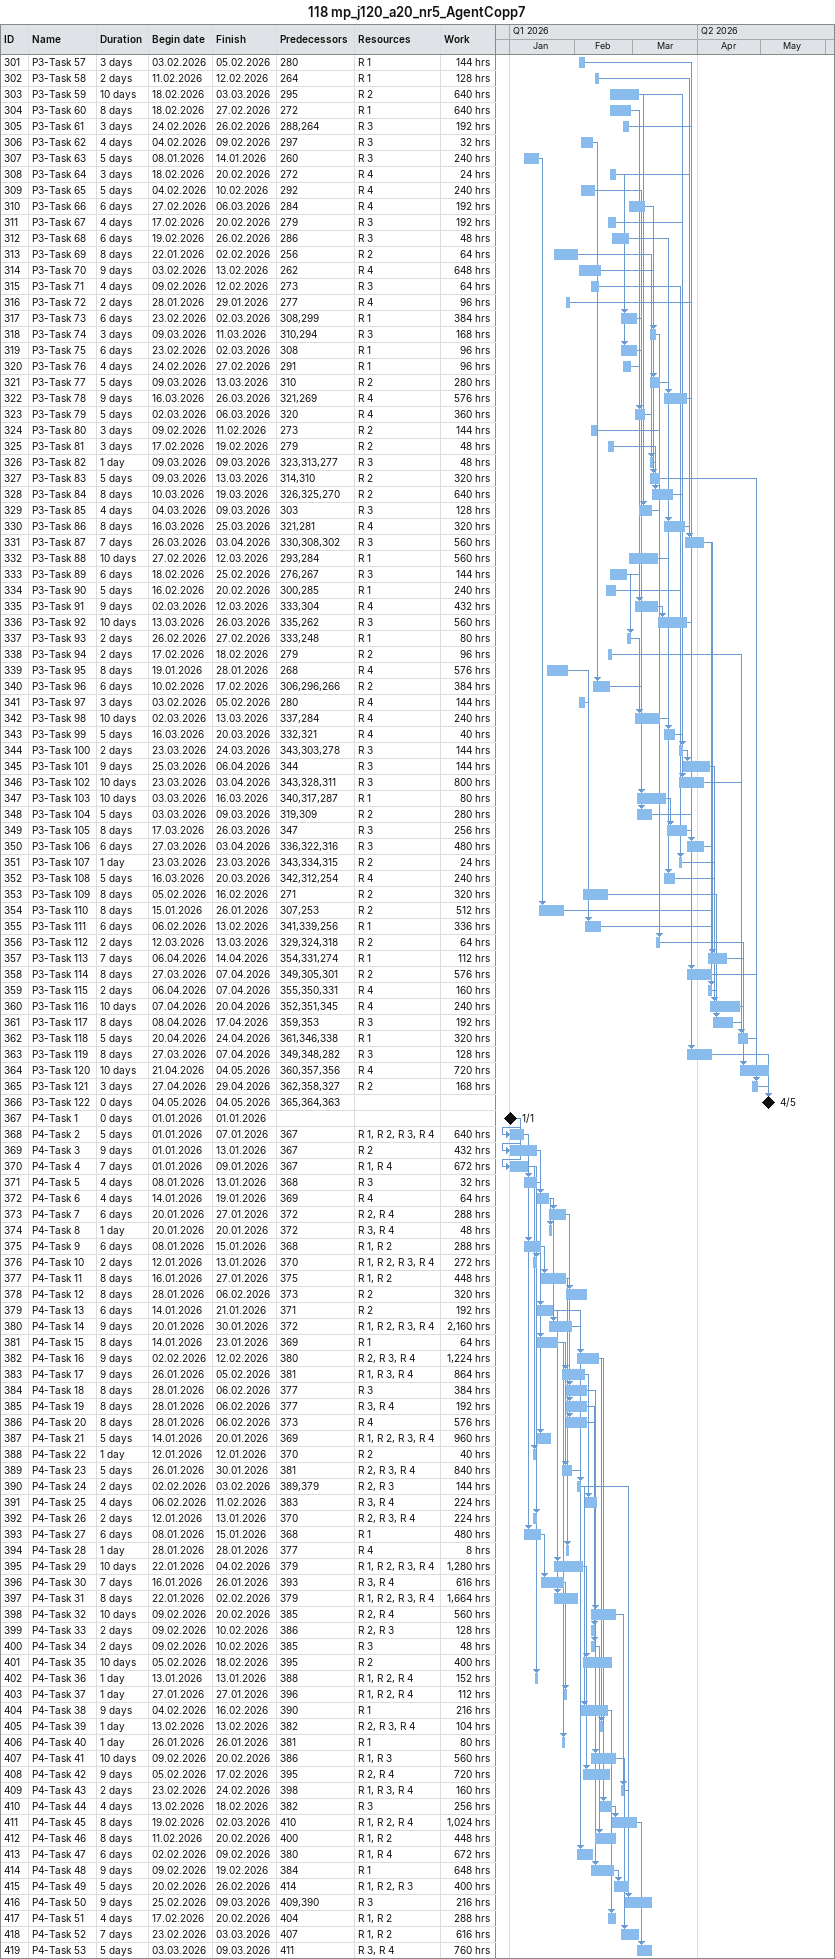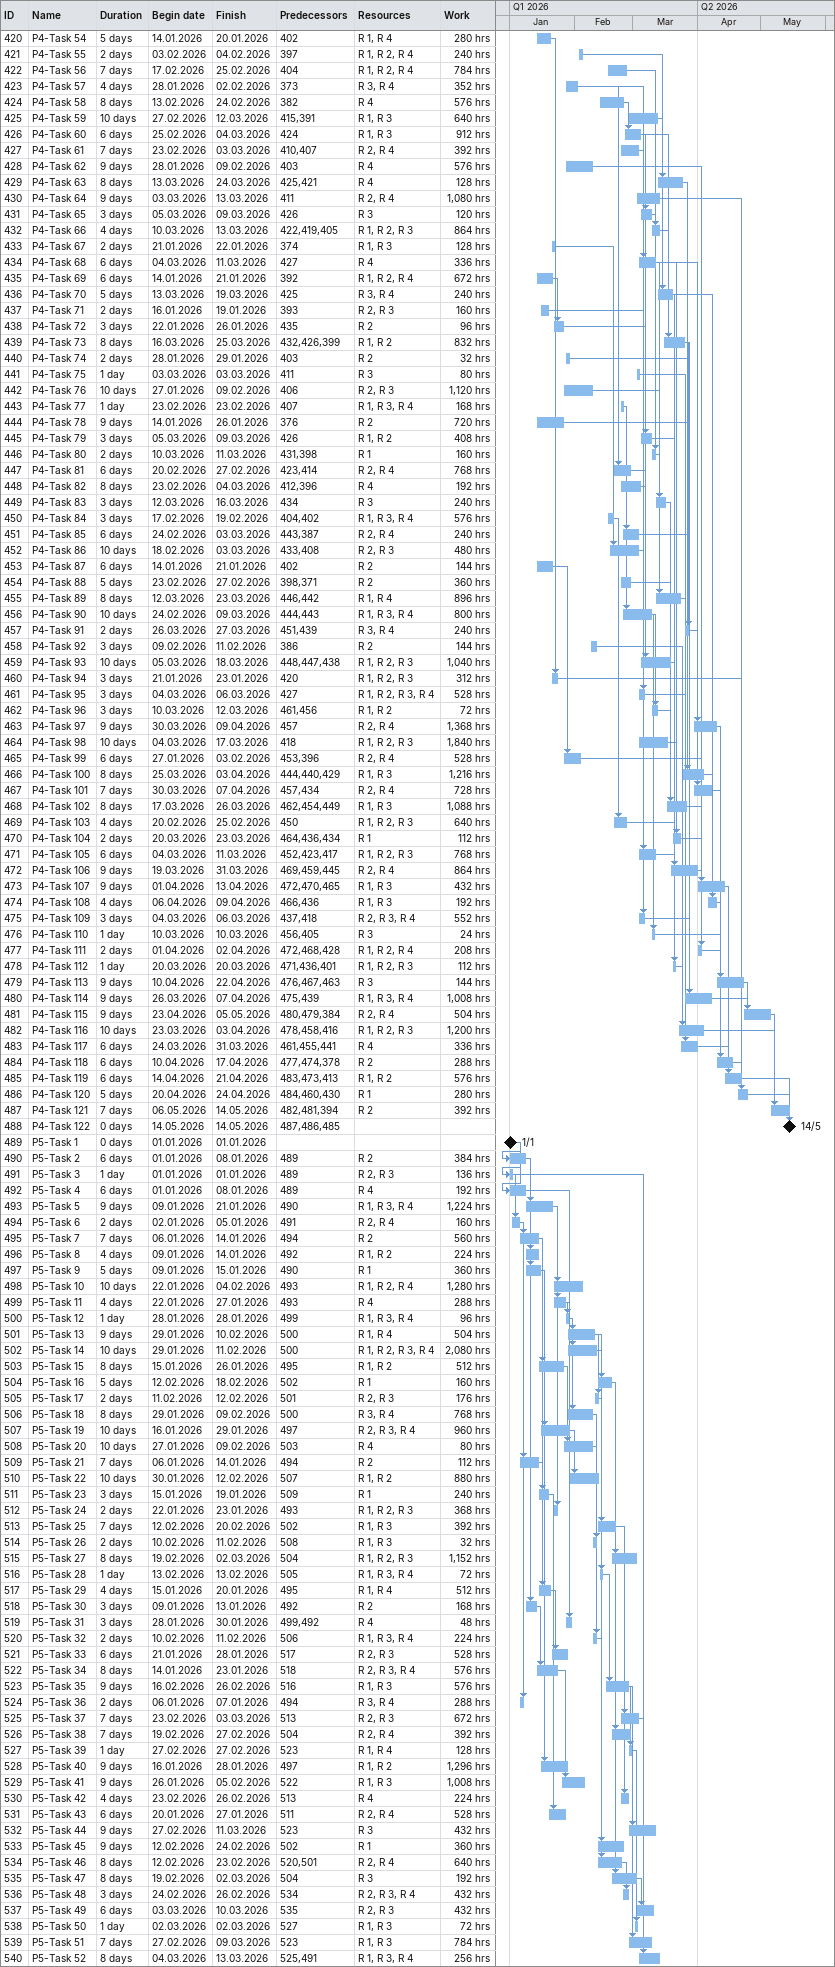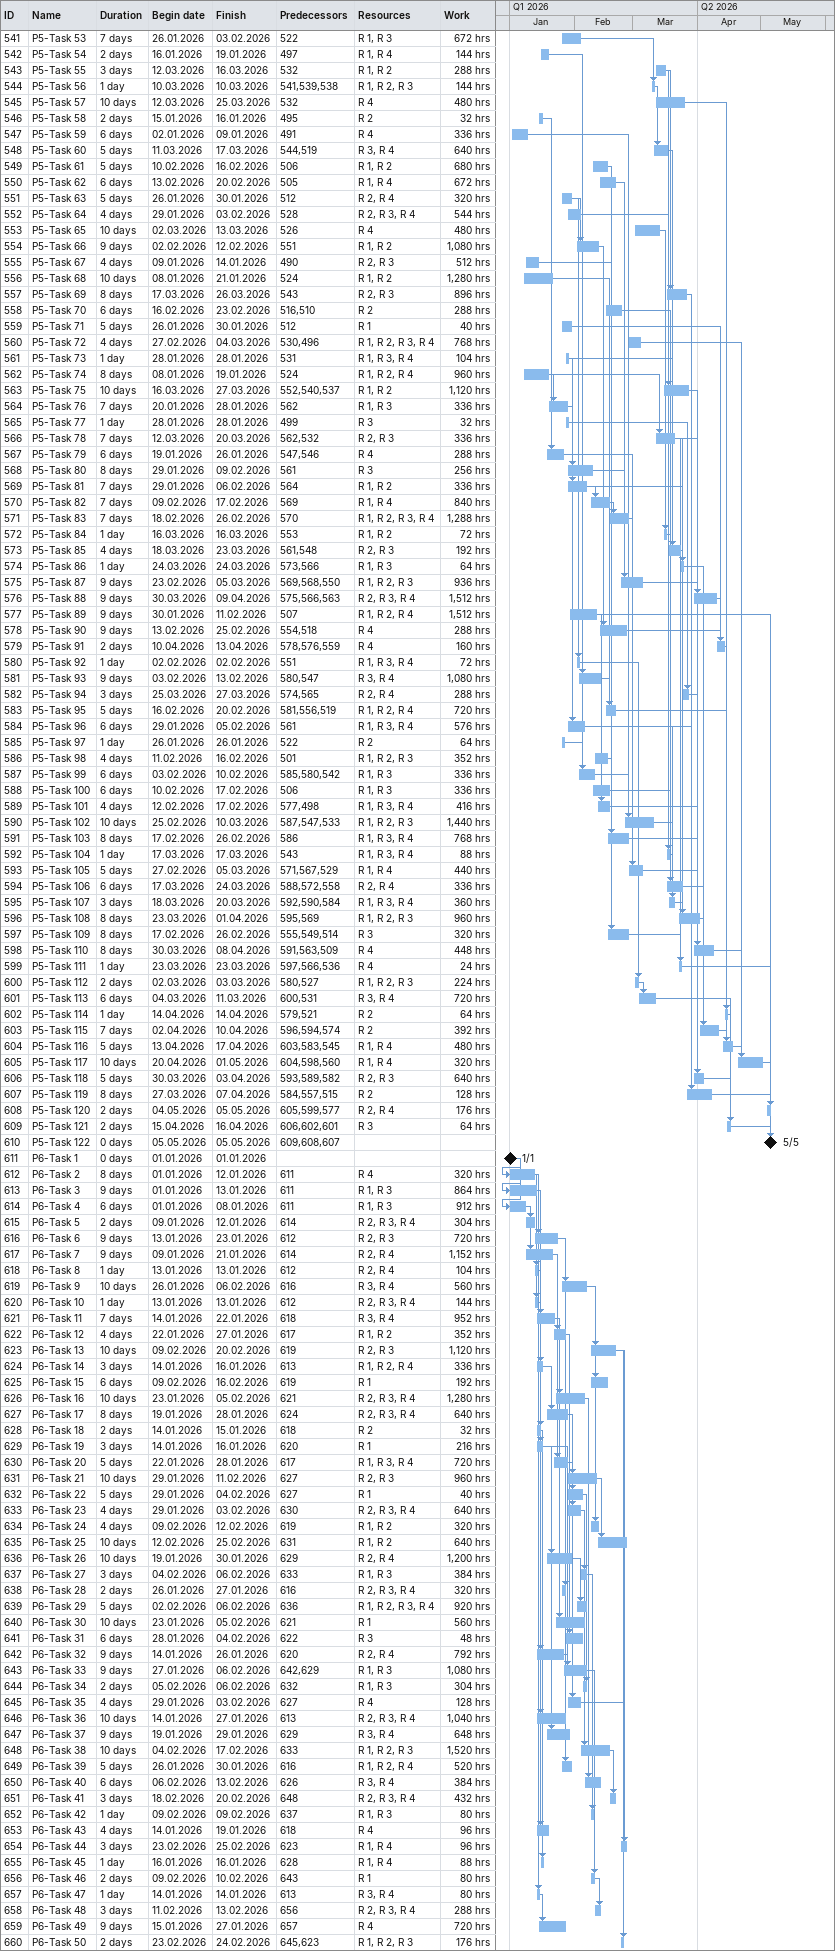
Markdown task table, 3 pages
118 mp_j120_a20_nr5_AgentCopp7

| ID | Task | Duration | Start | Finish | Predecessors | Resources | Work (h) |
|---|---|---|---|---|---|---|---|
| 301 | P3-Task 57 | 3d | 2026-02-03 | 2026-02-05 | 280 | R 1 | 144 |
| 302 | P3-Task 58 | 2d | 2026-02-11 | 2026-02-12 | 264 | R 1 | 128 |
| 303 | P3-Task 59 | 10d | 2026-02-18 | 2026-03-03 | 295 | R 2 | 640 |
| 304 | P3-Task 60 | 8d | 2026-02-18 | 2026-02-27 | 272 | R 1 | 640 |
| 305 | P3-Task 61 | 3d | 2026-02-24 | 2026-02-26 | 288, 264 | R 3 | 192 |
| 306 | P3-Task 62 | 4d | 2026-02-04 | 2026-02-09 | 297 | R 3 | 32 |
| 307 | P3-Task 63 | 5d | 2026-01-08 | 2026-01-14 | 260 | R 3 | 240 |
| 308 | P3-Task 64 | 3d | 2026-02-18 | 2026-02-20 | 272 | R 4 | 24 |
| 309 | P3-Task 65 | 5d | 2026-02-04 | 2026-02-10 | 292 | R 4 | 240 |
| 310 | P3-Task 66 | 6d | 2026-02-27 | 2026-03-06 | 284 | R 4 | 192 |
| 311 | P3-Task 67 | 4d | 2026-02-17 | 2026-02-20 | 279 | R 3 | 192 |
| 312 | P3-Task 68 | 6d | 2026-02-19 | 2026-02-26 | 286 | R 3 | 48 |
| 313 | P3-Task 69 | 8d | 2026-01-22 | 2026-02-02 | 256 | R 2 | 64 |
| 314 | P3-Task 70 | 9d | 2026-02-03 | 2026-02-13 | 262 | R 4 | 648 |
| 315 | P3-Task 71 | 4d | 2026-02-09 | 2026-02-12 | 273 | R 3 | 64 |
| 316 | P3-Task 72 | 2d | 2026-01-28 | 2026-01-29 | 277 | R 4 | 96 |
| 317 | P3-Task 73 | 6d | 2026-02-23 | 2026-03-02 | 308, 299 | R 1 | 384 |
| 318 | P3-Task 74 | 3d | 2026-03-09 | 2026-03-11 | 310, 294 | R 3 | 168 |
| 319 | P3-Task 75 | 6d | 2026-02-23 | 2026-03-02 | 308 | R 1 | 96 |
| 320 | P3-Task 76 | 4d | 2026-02-24 | 2026-02-27 | 291 | R 1 | 96 |
| 321 | P3-Task 77 | 5d | 2026-03-09 | 2026-03-13 | 310 | R 2 | 280 |
| 322 | P3-Task 78 | 9d | 2026-03-16 | 2026-03-26 | 321, 269 | R 4 | 576 |
| 323 | P3-Task 79 | 5d | 2026-03-02 | 2026-03-06 | 320 | R 4 | 360 |
| 324 | P3-Task 80 | 3d | 2026-02-09 | 2026-02-11 | 273 | R 2 | 144 |
| 325 | P3-Task 81 | 3d | 2026-02-17 | 2026-02-19 | 279 | R 2 | 48 |
| 326 | P3-Task 82 | 1d | 2026-03-09 | 2026-03-09 | 323, 313, 277 | R 3 | 48 |
| 327 | P3-Task 83 | 5d | 2026-03-09 | 2026-03-13 | 314, 310 | R 2 | 320 |
| 328 | P3-Task 84 | 8d | 2026-03-10 | 2026-03-19 | 326, 325, 270 | R 2 | 640 |
| 329 | P3-Task 85 | 4d | 2026-03-04 | 2026-03-09 | 303 | R 3 | 128 |
| 330 | P3-Task 86 | 8d | 2026-03-16 | 2026-03-25 | 321, 281 | R 4 | 320 |
| 331 | P3-Task 87 | 7d | 2026-03-26 | 2026-04-03 | 330, 308, 302 | R 3 | 560 |
| 332 | P3-Task 88 | 10d | 2026-02-27 | 2026-03-12 | 293, 284 | R 1 | 560 |
| 333 | P3-Task 89 | 6d | 2026-02-18 | 2026-02-25 | 276, 267 | R 3 | 144 |
| 334 | P3-Task 90 | 5d | 2026-02-16 | 2026-02-20 | 300, 285 | R 1 | 240 |
| 335 | P3-Task 91 | 9d | 2026-03-02 | 2026-03-12 | 333, 304 | R 4 | 432 |
| 336 | P3-Task 92 | 10d | 2026-03-13 | 2026-03-26 | 335, 262 | R 3 | 560 |
| 337 | P3-Task 93 | 2d | 2026-02-26 | 2026-02-27 | 333, 248 | R 1 | 80 |
| 338 | P3-Task 94 | 2d | 2026-02-17 | 2026-02-18 | 279 | R 2 | 96 |
| 339 | P3-Task 95 | 8d | 2026-01-19 | 2026-01-28 | 268 | R 4 | 576 |
| 340 | P3-Task 96 | 6d | 2026-02-10 | 2026-02-17 | 306, 296, 266 | R 2 | 384 |
| 341 | P3-Task 97 | 3d | 2026-02-03 | 2026-02-05 | 280 | R 4 | 144 |
| 342 | P3-Task 98 | 10d | 2026-03-02 | 2026-03-13 | 337, 284 | R 4 | 240 |
| 343 | P3-Task 99 | 5d | 2026-03-16 | 2026-03-20 | 332, 321 | R 4 | 40 |
| 344 | P3-Task 100 | 2d | 2026-03-23 | 2026-03-24 | 343, 303, 278 | R 3 | 144 |
| 345 | P3-Task 101 | 9d | 2026-03-25 | 2026-04-06 | 344 | R 3 | 144 |
| 346 | P3-Task 102 | 10d | 2026-03-23 | 2026-04-03 | 343, 328, 311 | R 3 | 800 |
| 347 | P3-Task 103 | 10d | 2026-03-03 | 2026-03-16 | 340, 317, 287 | R 1 | 80 |
| 348 | P3-Task 104 | 5d | 2026-03-03 | 2026-03-09 | 319, 309 | R 2 | 280 |
| 349 | P3-Task 105 | 8d | 2026-03-17 | 2026-03-26 | 347 | R 3 | 256 |
| 350 | P3-Task 106 | 6d | 2026-03-27 | 2026-04-03 | 336, 322, 316 | R 3 | 480 |
| 351 | P3-Task 107 | 1d | 2026-03-23 | 2026-03-23 | 343, 334, 315 | R 2 | 24 |
| 352 | P3-Task 108 | 5d | 2026-03-16 | 2026-03-20 | 342, 312, 254 | R 4 | 240 |
| 353 | P3-Task 109 | 8d | 2026-02-05 | 2026-02-16 | 271 | R 2 | 320 |
| 354 | P3-Task 110 | 8d | 2026-01-15 | 2026-01-26 | 307, 253 | R 2 | 512 |
| 355 | P3-Task 111 | 6d | 2026-02-06 | 2026-02-13 | 341, 339, 256 | R 1 | 336 |
| 356 | P3-Task 112 | 2d | 2026-03-12 | 2026-03-13 | 329, 324, 318 | R 2 | 64 |
| 357 | P3-Task 113 | 7d | 2026-04-06 | 2026-04-14 | 354, 331, 274 | R 1 | 112 |
| 358 | P3-Task 114 | 8d | 2026-03-27 | 2026-04-07 | 349, 305, 301 | R 2 | 576 |
| 359 | P3-Task 115 | 2d | 2026-04-06 | 2026-04-07 | 355, 350, 331 | R 4 | 160 |
| 360 | P3-Task 116 | 10d | 2026-04-07 | 2026-04-20 | 352, 351, 345 | R 4 | 240 |
| 361 | P3-Task 117 | 8d | 2026-04-08 | 2026-04-17 | 359, 353 | R 3 | 192 |
| 362 | P3-Task 118 | 5d | 2026-04-20 | 2026-04-24 | 361, 346, 338 | R 1 | 320 |
| 363 | P3-Task 119 | 8d | 2026-03-27 | 2026-04-07 | 349, 348, 282 | R 3 | 128 |
| 364 | P3-Task 120 | 10d | 2026-04-21 | 2026-05-04 | 360, 357, 356 | R 4 | 720 |
| 365 | P3-Task 121 | 3d | 2026-04-27 | 2026-04-29 | 362, 358, 327 | R 2 | 168 |
| 366 | P3-Task 122 | 0d | 2026-05-04 | 2026-05-04 | 365, 364, 363 |  |  |
| 367 | P4-Task 1 | 0d | 2026-01-01 | 2026-01-01 |  |  |  |
| 368 | P4-Task 2 | 5d | 2026-01-01 | 2026-01-07 | 367 | R 1, R 2, R 3, R 4 | 640 |
| 369 | P4-Task 3 | 9d | 2026-01-01 | 2026-01-13 | 367 | R 2 | 432 |
| 370 | P4-Task 4 | 7d | 2026-01-01 | 2026-01-09 | 367 | R 1, R 4 | 672 |
| 371 | P4-Task 5 | 4d | 2026-01-08 | 2026-01-13 | 368 | R 3 | 32 |
| 372 | P4-Task 6 | 4d | 2026-01-14 | 2026-01-19 | 369 | R 4 | 64 |
| 373 | P4-Task 7 | 6d | 2026-01-20 | 2026-01-27 | 372 | R 2, R 4 | 288 |
| 374 | P4-Task 8 | 1d | 2026-01-20 | 2026-01-20 | 372 | R 3, R 4 | 48 |
| 375 | P4-Task 9 | 6d | 2026-01-08 | 2026-01-15 | 368 | R 1, R 2 | 288 |
| 376 | P4-Task 10 | 2d | 2026-01-12 | 2026-01-13 | 370 | R 1, R 2, R 3, R 4 | 272 |
| 377 | P4-Task 11 | 8d | 2026-01-16 | 2026-01-27 | 375 | R 1, R 2 | 448 |
| 378 | P4-Task 12 | 8d | 2026-01-28 | 2026-02-06 | 373 | R 2 | 320 |
| 379 | P4-Task 13 | 6d | 2026-01-14 | 2026-01-21 | 371 | R 2 | 192 |
| 380 | P4-Task 14 | 9d | 2026-01-20 | 2026-01-30 | 372 | R 1, R 2, R 3, R 4 | 2160 |
| 381 | P4-Task 15 | 8d | 2026-01-14 | 2026-01-23 | 369 | R 1 | 64 |
| 382 | P4-Task 16 | 9d | 2026-02-02 | 2026-02-12 | 380 | R 2, R 3, R 4 | 1224 |
| 383 | P4-Task 17 | 9d | 2026-01-26 | 2026-02-05 | 381 | R 1, R 3, R 4 | 864 |
| 384 | P4-Task 18 | 8d | 2026-01-28 | 2026-02-06 | 377 | R 3 | 384 |
| 385 | P4-Task 19 | 8d | 2026-01-28 | 2026-02-06 | 377 | R 3, R 4 | 192 |
| 386 | P4-Task 20 | 8d | 2026-01-28 | 2026-02-06 | 373 | R 4 | 576 |
| 387 | P4-Task 21 | 5d | 2026-01-14 | 2026-01-20 | 369 | R 1, R 2, R 3, R 4 | 960 |
| 388 | P4-Task 22 | 1d | 2026-01-12 | 2026-01-12 | 370 | R 2 | 40 |
| 389 | P4-Task 23 | 5d | 2026-01-26 | 2026-01-30 | 381 | R 2, R 3, R 4 | 840 |
| 390 | P4-Task 24 | 2d | 2026-02-02 | 2026-02-03 | 389, 379 | R 2, R 3 | 144 |
| 391 | P4-Task 25 | 4d | 2026-02-06 | 2026-02-11 | 383 | R 3, R 4 | 224 |
| 392 | P4-Task 26 | 2d | 2026-01-12 | 2026-01-13 | 370 | R 2, R 3, R 4 | 224 |
| 393 | P4-Task 27 | 6d | 2026-01-08 | 2026-01-15 | 368 | R 1 | 480 |
| 394 | P4-Task 28 | 1d | 2026-01-28 | 2026-01-28 | 377 | R 4 | 8 |
| 395 | P4-Task 29 | 10d | 2026-01-22 | 2026-02-04 | 379 | R 1, R 2, R 3, R 4 | 1280 |
| 396 | P4-Task 30 | 7d | 2026-01-16 | 2026-01-26 | 393 | R 3, R 4 | 616 |
| 397 | P4-Task 31 | 8d | 2026-01-22 | 2026-02-02 | 379 | R 1, R 2, R 3, R 4 | 1664 |
| 398 | P4-Task 32 | 10d | 2026-02-09 | 2026-02-20 | 385 | R 2, R 4 | 560 |
| 399 | P4-Task 33 | 2d | 2026-02-09 | 2026-02-10 | 386 | R 2, R 3 | 128 |
| 400 | P4-Task 34 | 2d | 2026-02-09 | 2026-02-10 | 385 | R 3 | 48 |
| 401 | P4-Task 35 | 10d | 2026-02-05 | 2026-02-18 | 395 | R 2 | 400 |
| 402 | P4-Task 36 | 1d | 2026-01-13 | 2026-01-13 | 388 | R 1, R 2, R 4 | 152 |
| 403 | P4-Task 37 | 1d | 2026-01-27 | 2026-01-27 | 396 | R 1, R 2, R 4 | 112 |
| 404 | P4-Task 38 | 9d | 2026-02-04 | 2026-02-16 | 390 | R 1 | 216 |
| 405 | P4-Task 39 | 1d | 2026-02-13 | 2026-02-13 | 382 | R 2, R 3, R 4 | 104 |
| 406 | P4-Task 40 | 1d | 2026-01-26 | 2026-01-26 | 381 | R 1 | 80 |
| 407 | P4-Task 41 | 10d | 2026-02-09 | 2026-02-20 | 386 | R 1, R 3 | 560 |
| 408 | P4-Task 42 | 9d | 2026-02-05 | 2026-02-17 | 395 | R 2, R 4 | 720 |
| 409 | P4-Task 43 | 2d | 2026-02-23 | 2026-02-24 | 398 | R 1, R 3, R 4 | 160 |
| 410 | P4-Task 44 | 4d | 2026-02-13 | 2026-02-18 | 382 | R 3 | 256 |
| 411 | P4-Task 45 | 8d | 2026-02-19 | 2026-03-02 | 410 | R 1, R 2, R 4 | 1024 |
| 412 | P4-Task 46 | 8d | 2026-02-11 | 2026-02-20 | 400 | R 1, R 2 | 448 |
| 413 | P4-Task 47 | 6d | 2026-02-02 | 2026-02-09 | 380 | R 1, R 4 | 672 |
| 414 | P4-Task 48 | 9d | 2026-02-09 | 2026-02-19 | 384 | R 1 | 648 |
| 415 | P4-Task 49 | 5d | 2026-02-20 | 2026-02-26 | 414 | R 1, R 2, R 3 | 400 |
| 416 | P4-Task 50 | 9d | 2026-02-25 | 2026-03-09 | 409, 390 | R 3 | 216 |
| 417 | P4-Task 51 | 4d | 2026-02-17 | 2026-02-20 | 404 | R 1, R 2 | 288 |
| 418 | P4-Task 52 | 7d | 2026-02-23 | 2026-03-03 | 407 | R 1, R 2 | 616 |
| 419 | P4-Task 53 | 5d | 2026-03-03 | 2026-03-09 | 411 | R 3, R 4 | 760 |
| 420 | P4-Task 54 | 5d | 2026-01-14 | 2026-01-20 | 402 | R 1, R 4 | 280 |
| 421 | P4-Task 55 | 2d | 2026-02-03 | 2026-02-04 | 397 | R 1, R 2, R 4 | 240 |
| 422 | P4-Task 56 | 7d | 2026-02-17 | 2026-02-25 | 404 | R 1, R 2, R 4 | 784 |
| 423 | P4-Task 57 | 4d | 2026-01-28 | 2026-02-02 | 373 | R 3, R 4 | 352 |
| 424 | P4-Task 58 | 8d | 2026-02-13 | 2026-02-24 | 382 | R 4 | 576 |
| 425 | P4-Task 59 | 10d | 2026-02-27 | 2026-03-12 | 415, 391 | R 1, R 3 | 640 |
| 426 | P4-Task 60 | 6d | 2026-02-25 | 2026-03-04 | 424 | R 1, R 3 | 912 |
| 427 | P4-Task 61 | 7d | 2026-02-23 | 2026-03-03 | 410, 407 | R 2, R 4 | 392 |
| 428 | P4-Task 62 | 9d | 2026-01-28 | 2026-02-09 | 403 | R 4 | 576 |
| 429 | P4-Task 63 | 8d | 2026-03-13 | 2026-03-24 | 425, 421 | R 4 | 128 |
| 430 | P4-Task 64 | 9d | 2026-03-03 | 2026-03-13 | 411 | R 2, R 4 | 1080 |
| 431 | P4-Task 65 | 3d | 2026-03-05 | 2026-03-09 | 426 | R 3 | 120 |
| 432 | P4-Task 66 | 4d | 2026-03-10 | 2026-03-13 | 422, 419, 405 | R 1, R 2, R 3 | 864 |
| 433 | P4-Task 67 | 2d | 2026-01-21 | 2026-01-22 | 374 | R 1, R 3 | 128 |
| 434 | P4-Task 68 | 6d | 2026-03-04 | 2026-03-11 | 427 | R 4 | 336 |
| 435 | P4-Task 69 | 6d | 2026-01-14 | 2026-01-21 | 392 | R 1, R 2, R 4 | 672 |
| 436 | P4-Task 70 | 5d | 2026-03-13 | 2026-03-19 | 425 | R 3, R 4 | 240 |
| 437 | P4-Task 71 | 2d | 2026-01-16 | 2026-01-19 | 393 | R 2, R 3 | 160 |
| 438 | P4-Task 72 | 3d | 2026-01-22 | 2026-01-26 | 435 | R 2 | 96 |
| 439 | P4-Task 73 | 8d | 2026-03-16 | 2026-03-25 | 432, 426, 399 | R 1, R 2 | 832 |
| 440 | P4-Task 74 | 2d | 2026-01-28 | 2026-01-29 | 403 | R 2 | 32 |
| 441 | P4-Task 75 | 1d | 2026-03-03 | 2026-03-03 | 411 | R 3 | 80 |
| 442 | P4-Task 76 | 10d | 2026-01-27 | 2026-02-09 | 406 | R 2, R 3 | 1120 |
| 443 | P4-Task 77 | 1d | 2026-02-23 | 2026-02-23 | 407 | R 1, R 3, R 4 | 168 |
| 444 | P4-Task 78 | 9d | 2026-01-14 | 2026-01-26 | 376 | R 2 | 720 |
| 445 | P4-Task 79 | 3d | 2026-03-05 | 2026-03-09 | 426 | R 1, R 2 | 408 |
| 446 | P4-Task 80 | 2d | 2026-03-10 | 2026-03-11 | 431, 398 | R 1 | 160 |
| 447 | P4-Task 81 | 6d | 2026-02-20 | 2026-02-27 | 423, 414 | R 2, R 4 | 768 |
| 448 | P4-Task 82 | 8d | 2026-02-23 | 2026-03-04 | 412, 396 | R 4 | 192 |
| 449 | P4-Task 83 | 3d | 2026-03-12 | 2026-03-16 | 434 | R 3 | 240 |
| 450 | P4-Task 84 | 3d | 2026-02-17 | 2026-02-19 | 404, 402 | R 1, R 3, R 4 | 576 |
| 451 | P4-Task 85 | 6d | 2026-02-24 | 2026-03-03 | 443, 387 | R 2, R 4 | 240 |
| 452 | P4-Task 86 | 10d | 2026-02-18 | 2026-03-03 | 433, 408 | R 2, R 3 | 480 |
| 453 | P4-Task 87 | 6d | 2026-01-14 | 2026-01-21 | 402 | R 2 | 144 |
| 454 | P4-Task 88 | 5d | 2026-02-23 | 2026-02-27 | 398, 371 | R 2 | 360 |
| 455 | P4-Task 89 | 8d | 2026-03-12 | 2026-03-23 | 446, 442 | R 1, R 4 | 896 |
| 456 | P4-Task 90 | 10d | 2026-02-24 | 2026-03-09 | 444, 443 | R 1, R 3, R 4 | 800 |
| 457 | P4-Task 91 | 2d | 2026-03-26 | 2026-03-27 | 451, 439 | R 3, R 4 | 240 |
| 458 | P4-Task 92 | 3d | 2026-02-09 | 2026-02-11 | 386 | R 2 | 144 |
| 459 | P4-Task 93 | 10d | 2026-03-05 | 2026-03-18 | 448, 447, 438 | R 1, R 2, R 3 | 1040 |
| 460 | P4-Task 94 | 3d | 2026-01-21 | 2026-01-23 | 420 | R 1, R 2, R 3 | 312 |
| 461 | P4-Task 95 | 3d | 2026-03-04 | 2026-03-06 | 427 | R 1, R 2, R 3, R 4 | 528 |
| 462 | P4-Task 96 | 3d | 2026-03-10 | 2026-03-12 | 461, 456 | R 1, R 2 | 72 |
| 463 | P4-Task 97 | 9d | 2026-03-30 | 2026-04-09 | 457 | R 2, R 4 | 1368 |
| 464 | P4-Task 98 | 10d | 2026-03-04 | 2026-03-17 | 418 | R 1, R 2, R 3 | 1840 |
| 465 | P4-Task 99 | 6d | 2026-01-27 | 2026-02-03 | 453, 396 | R 2, R 4 | 528 |
| 466 | P4-Task 100 | 8d | 2026-03-25 | 2026-04-03 | 444, 440, 429 | R 1, R 3 | 1216 |
| 467 | P4-Task 101 | 7d | 2026-03-30 | 2026-04-07 | 457, 434 | R 2, R 4 | 728 |
| 468 | P4-Task 102 | 8d | 2026-03-17 | 2026-03-26 | 462, 454, 449 | R 1, R 3 | 1088 |
| 469 | P4-Task 103 | 4d | 2026-02-20 | 2026-02-25 | 450 | R 1, R 2, R 3 | 640 |
| 470 | P4-Task 104 | 2d | 2026-03-20 | 2026-03-23 | 464, 436, 434 | R 1 | 112 |
| 471 | P4-Task 105 | 6d | 2026-03-04 | 2026-03-11 | 452, 423, 417 | R 1, R 2, R 3 | 768 |
| 472 | P4-Task 106 | 9d | 2026-03-19 | 2026-03-31 | 469, 459, 445 | R 2, R 4 | 864 |
| 473 | P4-Task 107 | 9d | 2026-04-01 | 2026-04-13 | 472, 470, 465 | R 1, R 3 | 432 |
| 474 | P4-Task 108 | 4d | 2026-04-06 | 2026-04-09 | 466, 436 | R 1, R 3 | 192 |
| 475 | P4-Task 109 | 3d | 2026-03-04 | 2026-03-06 | 437, 418 | R 2, R 3, R 4 | 552 |
| 476 | P4-Task 110 | 1d | 2026-03-10 | 2026-03-10 | 456, 405 | R 3 | 24 |
| 477 | P4-Task 111 | 2d | 2026-04-01 | 2026-04-02 | 472, 468, 428 | R 1, R 2, R 4 | 208 |
| 478 | P4-Task 112 | 1d | 2026-03-20 | 2026-03-20 | 471, 436, 401 | R 1, R 2, R 3 | 112 |
| 479 | P4-Task 113 | 9d | 2026-04-10 | 2026-04-22 | 476, 467, 463 | R 3 | 144 |
| 480 | P4-Task 114 | 9d | 2026-03-26 | 2026-04-07 | 475, 439 | R 1, R 3, R 4 | 1008 |
| 481 | P4-Task 115 | 9d | 2026-04-23 | 2026-05-05 | 480, 479, 384 | R 2, R 4 | 504 |
| 482 | P4-Task 116 | 10d | 2026-03-23 | 2026-04-03 | 478, 458, 416 | R 1, R 2, R 3 | 1200 |
| 483 | P4-Task 117 | 6d | 2026-03-24 | 2026-03-31 | 461, 455, 441 | R 4 | 336 |
| 484 | P4-Task 118 | 6d | 2026-04-10 | 2026-04-17 | 477, 474, 378 | R 2 | 288 |
| 485 | P4-Task 119 | 6d | 2026-04-14 | 2026-04-21 | 483, 473, 413 | R 1, R 2 | 576 |
| 486 | P4-Task 120 | 5d | 2026-04-20 | 2026-04-24 | 484, 460, 430 | R 1 | 280 |
| 487 | P4-Task 121 | 7d | 2026-05-06 | 2026-05-14 | 482, 481, 394 | R 2 | 392 |
| 488 | P4-Task 122 | 0d | 2026-05-14 | 2026-05-14 | 487, 486, 485 |  |  |
| 489 | P5-Task 1 | 0d | 2026-01-01 | 2026-01-01 |  |  |  |
| 490 | P5-Task 2 | 6d | 2026-01-01 | 2026-01-08 | 489 | R 2 | 384 |
| 491 | P5-Task 3 | 1d | 2026-01-01 | 2026-01-01 | 489 | R 2, R 3 | 136 |
| 492 | P5-Task 4 | 6d | 2026-01-01 | 2026-01-08 | 489 | R 4 | 192 |
| 493 | P5-Task 5 | 9d | 2026-01-09 | 2026-01-21 | 490 | R 1, R 3, R 4 | 1224 |
| 494 | P5-Task 6 | 2d | 2026-01-02 | 2026-01-05 | 491 | R 2, R 4 | 160 |
| 495 | P5-Task 7 | 7d | 2026-01-06 | 2026-01-14 | 494 | R 2 | 560 |
| 496 | P5-Task 8 | 4d | 2026-01-09 | 2026-01-14 | 492 | R 1, R 2 | 224 |
| 497 | P5-Task 9 | 5d | 2026-01-09 | 2026-01-15 | 490 | R 1 | 360 |
| 498 | P5-Task 10 | 10d | 2026-01-22 | 2026-02-04 | 493 | R 1, R 2, R 4 | 1280 |
| 499 | P5-Task 11 | 4d | 2026-01-22 | 2026-01-27 | 493 | R 4 | 288 |
| 500 | P5-Task 12 | 1d | 2026-01-28 | 2026-01-28 | 499 | R 1, R 3, R 4 | 96 |
| 501 | P5-Task 13 | 9d | 2026-01-29 | 2026-02-10 | 500 | R 1, R 4 | 504 |
| 502 | P5-Task 14 | 10d | 2026-01-29 | 2026-02-11 | 500 | R 1, R 2, R 3, R 4 | 2080 |
| 503 | P5-Task 15 | 8d | 2026-01-15 | 2026-01-26 | 495 | R 1, R 2 | 512 |
| 504 | P5-Task 16 | 5d | 2026-02-12 | 2026-02-18 | 502 | R 1 | 160 |
| 505 | P5-Task 17 | 2d | 2026-02-11 | 2026-02-12 | 501 | R 2, R 3 | 176 |
| 506 | P5-Task 18 | 8d | 2026-01-29 | 2026-02-09 | 500 | R 3, R 4 | 768 |
| 507 | P5-Task 19 | 10d | 2026-01-16 | 2026-01-29 | 497 | R 2, R 3, R 4 | 960 |
| 508 | P5-Task 20 | 10d | 2026-01-27 | 2026-02-09 | 503 | R 4 | 80 |
| 509 | P5-Task 21 | 7d | 2026-01-06 | 2026-01-14 | 494 | R 2 | 112 |
| 510 | P5-Task 22 | 10d | 2026-01-30 | 2026-02-12 | 507 | R 1, R 2 | 880 |
| 511 | P5-Task 23 | 3d | 2026-01-15 | 2026-01-19 | 509 | R 1 | 240 |
| 512 | P5-Task 24 | 2d | 2026-01-22 | 2026-01-23 | 493 | R 1, R 2, R 3 | 368 |
| 513 | P5-Task 25 | 7d | 2026-02-12 | 2026-02-20 | 502 | R 1, R 3 | 392 |
| 514 | P5-Task 26 | 2d | 2026-02-10 | 2026-02-11 | 508 | R 1, R 3 | 32 |
| 515 | P5-Task 27 | 8d | 2026-02-19 | 2026-03-02 | 504 | R 1, R 2, R 3 | 1152 |
| 516 | P5-Task 28 | 1d | 2026-02-13 | 2026-02-13 | 505 | R 1, R 3, R 4 | 72 |
| 517 | P5-Task 29 | 4d | 2026-01-15 | 2026-01-20 | 495 | R 1, R 4 | 512 |
| 518 | P5-Task 30 | 3d | 2026-01-09 | 2026-01-13 | 492 | R 2 | 168 |
| 519 | P5-Task 31 | 3d | 2026-01-28 | 2026-01-30 | 499, 492 | R 4 | 48 |
| 520 | P5-Task 32 | 2d | 2026-02-10 | 2026-02-11 | 506 | R 1, R 3, R 4 | 224 |
| 521 | P5-Task 33 | 6d | 2026-01-21 | 2026-01-28 | 517 | R 2, R 3 | 528 |
| 522 | P5-Task 34 | 8d | 2026-01-14 | 2026-01-23 | 518 | R 2, R 3, R 4 | 576 |
| 523 | P5-Task 35 | 9d | 2026-02-16 | 2026-02-26 | 516 | R 1, R 3 | 576 |
| 524 | P5-Task 36 | 2d | 2026-01-06 | 2026-01-07 | 494 | R 3, R 4 | 288 |
| 525 | P5-Task 37 | 7d | 2026-02-23 | 2026-03-03 | 513 | R 2, R 3 | 672 |
| 526 | P5-Task 38 | 7d | 2026-02-19 | 2026-02-27 | 504 | R 2, R 4 | 392 |
| 527 | P5-Task 39 | 1d | 2026-02-27 | 2026-02-27 | 523 | R 1, R 4 | 128 |
| 528 | P5-Task 40 | 9d | 2026-01-16 | 2026-01-28 | 497 | R 1, R 2 | 1296 |
| 529 | P5-Task 41 | 9d | 2026-01-26 | 2026-02-05 | 522 | R 1, R 3 | 1008 |
| 530 | P5-Task 42 | 4d | 2026-02-23 | 2026-02-26 | 513 | R 4 | 224 |
| 531 | P5-Task 43 | 6d | 2026-01-20 | 2026-01-27 | 511 | R 2, R 4 | 528 |
| 532 | P5-Task 44 | 9d | 2026-02-27 | 2026-03-11 | 523 | R 3 | 432 |
| 533 | P5-Task 45 | 9d | 2026-02-12 | 2026-02-24 | 502 | R 1 | 360 |
| 534 | P5-Task 46 | 8d | 2026-02-12 | 2026-02-23 | 520, 501 | R 2, R 4 | 640 |
| 535 | P5-Task 47 | 8d | 2026-02-19 | 2026-03-02 | 504 | R 3 | 192 |
| 536 | P5-Task 48 | 3d | 2026-02-24 | 2026-02-26 | 534 | R 2, R 3, R 4 | 432 |
| 537 | P5-Task 49 | 6d | 2026-03-03 | 2026-03-10 | 535 | R 2, R 3 | 432 |
| 538 | P5-Task 50 | 1d | 2026-03-02 | 2026-03-02 | 527 | R 1, R 3 | 72 |
| 539 | P5-Task 51 | 7d | 2026-02-27 | 2026-03-09 | 523 | R 1, R 3 | 784 |
| 540 | P5-Task 52 | 8d | 2026-03-04 | 2026-03-13 | 525, 491 | R 1, R 3, R 4 | 256 |
| 541 | P5-Task 53 | 7d | 2026-01-26 | 2026-02-03 | 522 | R 1, R 3 | 672 |
| 542 | P5-Task 54 | 2d | 2026-01-16 | 2026-01-19 | 497 | R 1, R 4 | 144 |
| 543 | P5-Task 55 | 3d | 2026-03-12 | 2026-03-16 | 532 | R 1, R 2 | 288 |
| 544 | P5-Task 56 | 1d | 2026-03-10 | 2026-03-10 | 541, 539, 538 | R 1, R 2, R 3 | 144 |
| 545 | P5-Task 57 | 10d | 2026-03-12 | 2026-03-25 | 532 | R 4 | 480 |
| 546 | P5-Task 58 | 2d | 2026-01-15 | 2026-01-16 | 495 | R 2 | 32 |
| 547 | P5-Task 59 | 6d | 2026-01-02 | 2026-01-09 | 491 | R 4 | 336 |
| 548 | P5-Task 60 | 5d | 2026-03-11 | 2026-03-17 | 544, 519 | R 3, R 4 | 640 |
| 549 | P5-Task 61 | 5d | 2026-02-10 | 2026-02-16 | 506 | R 1, R 2 | 680 |
| 550 | P5-Task 62 | 6d | 2026-02-13 | 2026-02-20 | 505 | R 1, R 4 | 672 |
| 551 | P5-Task 63 | 5d | 2026-01-26 | 2026-01-30 | 512 | R 2, R 4 | 320 |
| 552 | P5-Task 64 | 4d | 2026-01-29 | 2026-02-03 | 528 | R 2, R 3, R 4 | 544 |
| 553 | P5-Task 65 | 10d | 2026-03-02 | 2026-03-13 | 526 | R 4 | 480 |
| 554 | P5-Task 66 | 9d | 2026-02-02 | 2026-02-12 | 551 | R 1, R 2 | 1080 |
| 555 | P5-Task 67 | 4d | 2026-01-09 | 2026-01-14 | 490 | R 2, R 3 | 512 |
| 556 | P5-Task 68 | 10d | 2026-01-08 | 2026-01-21 | 524 | R 1, R 2 | 1280 |
| 557 | P5-Task 69 | 8d | 2026-03-17 | 2026-03-26 | 543 | R 2, R 3 | 896 |
| 558 | P5-Task 70 | 6d | 2026-02-16 | 2026-02-23 | 516, 510 | R 2 | 288 |
| 559 | P5-Task 71 | 5d | 2026-01-26 | 2026-01-30 | 512 | R 1 | 40 |
| 560 | P5-Task 72 | 4d | 2026-02-27 | 2026-03-04 | 530, 496 | R 1, R 2, R 3, R 4 | 768 |
| 561 | P5-Task 73 | 1d | 2026-01-28 | 2026-01-28 | 531 | R 1, R 3, R 4 | 104 |
| 562 | P5-Task 74 | 8d | 2026-01-08 | 2026-01-19 | 524 | R 1, R 2, R 4 | 960 |
| 563 | P5-Task 75 | 10d | 2026-03-16 | 2026-03-27 | 552, 540, 537 | R 1, R 2 | 1120 |
| 564 | P5-Task 76 | 7d | 2026-01-20 | 2026-01-28 | 562 | R 1, R 3 | 336 |
| 565 | P5-Task 77 | 1d | 2026-01-28 | 2026-01-28 | 499 | R 3 | 32 |
| 566 | P5-Task 78 | 7d | 2026-03-12 | 2026-03-20 | 562, 532 | R 2, R 3 | 336 |
| 567 | P5-Task 79 | 6d | 2026-01-19 | 2026-01-26 | 547, 546 | R 4 | 288 |
| 568 | P5-Task 80 | 8d | 2026-01-29 | 2026-02-09 | 561 | R 3 | 256 |
| 569 | P5-Task 81 | 7d | 2026-01-29 | 2026-02-06 | 564 | R 1, R 2 | 336 |
| 570 | P5-Task 82 | 7d | 2026-02-09 | 2026-02-17 | 569 | R 1, R 4 | 840 |
| 571 | P5-Task 83 | 7d | 2026-02-18 | 2026-02-26 | 570 | R 1, R 2, R 3, R 4 | 1288 |
| 572 | P5-Task 84 | 1d | 2026-03-16 | 2026-03-16 | 553 | R 1, R 2 | 72 |
| 573 | P5-Task 85 | 4d | 2026-03-18 | 2026-03-23 | 561, 548 | R 2, R 3 | 192 |
| 574 | P5-Task 86 | 1d | 2026-03-24 | 2026-03-24 | 573, 566 | R 1, R 3 | 64 |
| 575 | P5-Task 87 | 9d | 2026-02-23 | 2026-03-05 | 569, 568, 550 | R 1, R 2, R 3 | 936 |
| 576 | P5-Task 88 | 9d | 2026-03-30 | 2026-04-09 | 575, 566, 563 | R 2, R 3, R 4 | 1512 |
| 577 | P5-Task 89 | 9d | 2026-01-30 | 2026-02-11 | 507 | R 1, R 2, R 4 | 1512 |
| 578 | P5-Task 90 | 9d | 2026-02-13 | 2026-02-25 | 554, 518 | R 4 | 288 |
| 579 | P5-Task 91 | 2d | 2026-04-10 | 2026-04-13 | 578, 576, 559 | R 4 | 160 |
| 580 | P5-Task 92 | 1d | 2026-02-02 | 2026-02-02 | 551 | R 1, R 3, R 4 | 72 |
| 581 | P5-Task 93 | 9d | 2026-02-03 | 2026-02-13 | 580, 547 | R 3, R 4 | 1080 |
| 582 | P5-Task 94 | 3d | 2026-03-25 | 2026-03-27 | 574, 565 | R 2, R 4 | 288 |
| 583 | P5-Task 95 | 5d | 2026-02-16 | 2026-02-20 | 581, 556, 519 | R 1, R 2, R 4 | 720 |
| 584 | P5-Task 96 | 6d | 2026-01-29 | 2026-02-05 | 561 | R 1, R 3, R 4 | 576 |
| 585 | P5-Task 97 | 1d | 2026-01-26 | 2026-01-26 | 522 | R 2 | 64 |
| 586 | P5-Task 98 | 4d | 2026-02-11 | 2026-02-16 | 501 | R 1, R 2, R 3 | 352 |
| 587 | P5-Task 99 | 6d | 2026-02-03 | 2026-02-10 | 585, 580, 542 | R 1, R 3 | 336 |
| 588 | P5-Task 100 | 6d | 2026-02-10 | 2026-02-17 | 506 | R 1, R 3 | 336 |
| 589 | P5-Task 101 | 4d | 2026-02-12 | 2026-02-17 | 577, 498 | R 1, R 3, R 4 | 416 |
| 590 | P5-Task 102 | 10d | 2026-02-25 | 2026-03-10 | 587, 547, 533 | R 1, R 2, R 3 | 1440 |
| 591 | P5-Task 103 | 8d | 2026-02-17 | 2026-02-26 | 586 | R 1, R 3, R 4 | 768 |
| 592 | P5-Task 104 | 1d | 2026-03-17 | 2026-03-17 | 543 | R 1, R 3, R 4 | 88 |
| 593 | P5-Task 105 | 5d | 2026-02-27 | 2026-03-05 | 571, 567, 529 | R 1, R 4 | 440 |
| 594 | P5-Task 106 | 6d | 2026-03-17 | 2026-03-24 | 588, 572, 558 | R 2, R 4 | 336 |
| 595 | P5-Task 107 | 3d | 2026-03-18 | 2026-03-20 | 592, 590, 584 | R 1, R 3, R 4 | 360 |
| 596 | P5-Task 108 | 8d | 2026-03-23 | 2026-04-01 | 595, 569 | R 1, R 2, R 3 | 960 |
| 597 | P5-Task 109 | 8d | 2026-02-17 | 2026-02-26 | 555, 549, 514 | R 3 | 320 |
| 598 | P5-Task 110 | 8d | 2026-03-30 | 2026-04-08 | 591, 563, 509 | R 4 | 448 |
| 599 | P5-Task 111 | 1d | 2026-03-23 | 2026-03-23 | 597, 566, 536 | R 4 | 24 |
| 600 | P5-Task 112 | 2d | 2026-03-02 | 2026-03-03 | 580, 527 | R 1, R 2, R 3 | 224 |
| 601 | P5-Task 113 | 6d | 2026-03-04 | 2026-03-11 | 600, 531 | R 3, R 4 | 720 |
| 602 | P5-Task 114 | 1d | 2026-04-14 | 2026-04-14 | 579, 521 | R 2 | 64 |
| 603 | P5-Task 115 | 7d | 2026-04-02 | 2026-04-10 | 596, 594, 574 | R 2 | 392 |
| 604 | P5-Task 116 | 5d | 2026-04-13 | 2026-04-17 | 603, 583, 545 | R 1, R 4 | 480 |
| 605 | P5-Task 117 | 10d | 2026-04-20 | 2026-05-01 | 604, 598, 560 | R 1, R 4 | 320 |
| 606 | P5-Task 118 | 5d | 2026-03-30 | 2026-04-03 | 593, 589, 582 | R 2, R 3 | 640 |
| 607 | P5-Task 119 | 8d | 2026-03-27 | 2026-04-07 | 584, 557, 515 | R 2 | 128 |
| 608 | P5-Task 120 | 2d | 2026-05-04 | 2026-05-05 | 605, 599, 577 | R 2, R 4 | 176 |
| 609 | P5-Task 121 | 2d | 2026-04-15 | 2026-04-16 | 606, 602, 601 | R 3 | 64 |
| 610 | P5-Task 122 | 0d | 2026-05-05 | 2026-05-05 | 609, 608, 607 |  |  |
| 611 | P6-Task 1 | 0d | 2026-01-01 | 2026-01-01 |  |  |  |
| 612 | P6-Task 2 | 8d | 2026-01-01 | 2026-01-12 | 611 | R 4 | 320 |
| 613 | P6-Task 3 | 9d | 2026-01-01 | 2026-01-13 | 611 | R 1, R 3 | 864 |
| 614 | P6-Task 4 | 6d | 2026-01-01 | 2026-01-08 | 611 | R 1, R 3 | 912 |
| 615 | P6-Task 5 | 2d | 2026-01-09 | 2026-01-12 | 614 | R 2, R 3, R 4 | 304 |
| 616 | P6-Task 6 | 9d | 2026-01-13 | 2026-01-23 | 612 | R 2, R 3 | 720 |
| 617 | P6-Task 7 | 9d | 2026-01-09 | 2026-01-21 | 614 | R 2, R 4 | 1152 |
| 618 | P6-Task 8 | 1d | 2026-01-13 | 2026-01-13 | 612 | R 2, R 4 | 104 |
| 619 | P6-Task 9 | 10d | 2026-01-26 | 2026-02-06 | 616 | R 3, R 4 | 560 |
| 620 | P6-Task 10 | 1d | 2026-01-13 | 2026-01-13 | 612 | R 2, R 3, R 4 | 144 |
| 621 | P6-Task 11 | 7d | 2026-01-14 | 2026-01-22 | 618 | R 3, R 4 | 952 |
| 622 | P6-Task 12 | 4d | 2026-01-22 | 2026-01-27 | 617 | R 1, R 2 | 352 |
| 623 | P6-Task 13 | 10d | 2026-02-09 | 2026-02-20 | 619 | R 2, R 3 | 1120 |
| 624 | P6-Task 14 | 3d | 2026-01-14 | 2026-01-16 | 613 | R 1, R 2, R 4 | 336 |
| 625 | P6-Task 15 | 6d | 2026-02-09 | 2026-02-16 | 619 | R 1 | 192 |
| 626 | P6-Task 16 | 10d | 2026-01-23 | 2026-02-05 | 621 | R 2, R 3, R 4 | 1280 |
| 627 | P6-Task 17 | 8d | 2026-01-19 | 2026-01-28 | 624 | R 2, R 3, R 4 | 640 |
| 628 | P6-Task 18 | 2d | 2026-01-14 | 2026-01-15 | 618 | R 2 | 32 |
| 629 | P6-Task 19 | 3d | 2026-01-14 | 2026-01-16 | 620 | R 1 | 216 |
| 630 | P6-Task 20 | 5d | 2026-01-22 | 2026-01-28 | 617 | R 1, R 3, R 4 | 720 |
| 631 | P6-Task 21 | 10d | 2026-01-29 | 2026-02-11 | 627 | R 2, R 3 | 960 |
| 632 | P6-Task 22 | 5d | 2026-01-29 | 2026-02-04 | 627 | R 1 | 40 |
| 633 | P6-Task 23 | 4d | 2026-01-29 | 2026-02-03 | 630 | R 2, R 3, R 4 | 640 |
| 634 | P6-Task 24 | 4d | 2026-02-09 | 2026-02-12 | 619 | R 1, R 2 | 320 |
| 635 | P6-Task 25 | 10d | 2026-02-12 | 2026-02-25 | 631 | R 1, R 2 | 640 |
| 636 | P6-Task 26 | 10d | 2026-01-19 | 2026-01-30 | 629 | R 2, R 4 | 1200 |
| 637 | P6-Task 27 | 3d | 2026-02-04 | 2026-02-06 | 633 | R 1, R 3 | 384 |
| 638 | P6-Task 28 | 2d | 2026-01-26 | 2026-01-27 | 616 | R 2, R 3, R 4 | 320 |
| 639 | P6-Task 29 | 5d | 2026-02-02 | 2026-02-06 | 636 | R 1, R 2, R 3, R 4 | 920 |
| 640 | P6-Task 30 | 10d | 2026-01-23 | 2026-02-05 | 621 | R 1 | 560 |
| 641 | P6-Task 31 | 6d | 2026-01-28 | 2026-02-04 | 622 | R 3 | 48 |
| 642 | P6-Task 32 | 9d | 2026-01-14 | 2026-01-26 | 620 | R 2, R 4 | 792 |
| 643 | P6-Task 33 | 9d | 2026-01-27 | 2026-02-06 | 642, 629 | R 1, R 3 | 1080 |
| 644 | P6-Task 34 | 2d | 2026-02-05 | 2026-02-06 | 632 | R 1, R 3 | 304 |
| 645 | P6-Task 35 | 4d | 2026-01-29 | 2026-02-03 | 627 | R 4 | 128 |
| 646 | P6-Task 36 | 10d | 2026-01-14 | 2026-01-27 | 613 | R 2, R 3, R 4 | 1040 |
| 647 | P6-Task 37 | 9d | 2026-01-19 | 2026-01-29 | 629 | R 3, R 4 | 648 |
| 648 | P6-Task 38 | 10d | 2026-02-04 | 2026-02-17 | 633 | R 1, R 2, R 3 | 1520 |
| 649 | P6-Task 39 | 5d | 2026-01-26 | 2026-01-30 | 616 | R 1, R 2, R 4 | 520 |
| 650 | P6-Task 40 | 6d | 2026-02-06 | 2026-02-13 | 626 | R 3, R 4 | 384 |
| 651 | P6-Task 41 | 3d | 2026-02-18 | 2026-02-20 | 648 | R 2, R 3, R 4 | 432 |
| 652 | P6-Task 42 | 1d | 2026-02-09 | 2026-02-09 | 637 | R 1, R 3 | 80 |
| 653 | P6-Task 43 | 4d | 2026-01-14 | 2026-01-19 | 618 | R 4 | 96 |
| 654 | P6-Task 44 | 3d | 2026-02-23 | 2026-02-25 | 623 | R 1, R 4 | 96 |
| 655 | P6-Task 45 | 1d | 2026-01-16 | 2026-01-16 | 628 | R 1, R 4 | 88 |
| 656 | P6-Task 46 | 2d | 2026-02-09 | 2026-02-10 | 643 | R 1 | 80 |
| 657 | P6-Task 47 | 1d | 2026-01-14 | 2026-01-14 | 613 | R 3, R 4 | 80 |
| 658 | P6-Task 48 | 3d | 2026-02-11 | 2026-02-13 | 656 | R 2, R 3, R 4 | 288 |
| 659 | P6-Task 49 | 9d | 2026-01-15 | 2026-01-27 | 657 | R 4 | 720 |
| 660 | P6-Task 50 | 2d | 2026-02-23 | 2026-02-24 | 645, 623 | R 1, R 2, R 3 | 176 |
